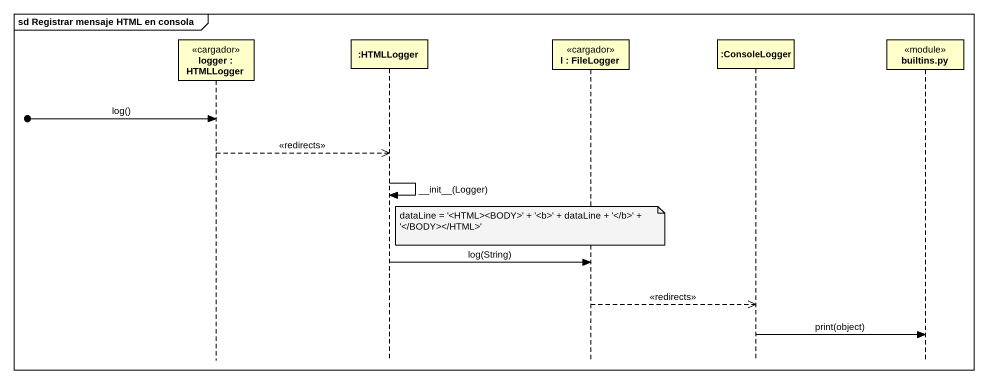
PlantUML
@startuml
mainframe sd Registrar mensaje HTML en consola
hide footbox
participant "logger : HTMLLogger" as logger <<cargador>>
participant ":HTMLLogger" as HTMLLogger
participant "l : FileLogger" as l <<cargador>>
participant ":ConsoleLogger" as ConsoleLogger
participant "builtins.py" as builtins_py <<module>>

[o-> logger : log()
logger -->> HTMLLogger : <<redirects>>
HTMLLogger -> HTMLLogger : ~__init~__(Logger)
note over l : dataLine = '<HTML><BODY>' + '~<b>' + dataLine + '~</b>' + '</BODY></HTML>'
HTMLLogger -> l : log(String)
l -->> ConsoleLogger : <<redirects>>
ConsoleLogger -> builtins_py : print(object)
@enduml
